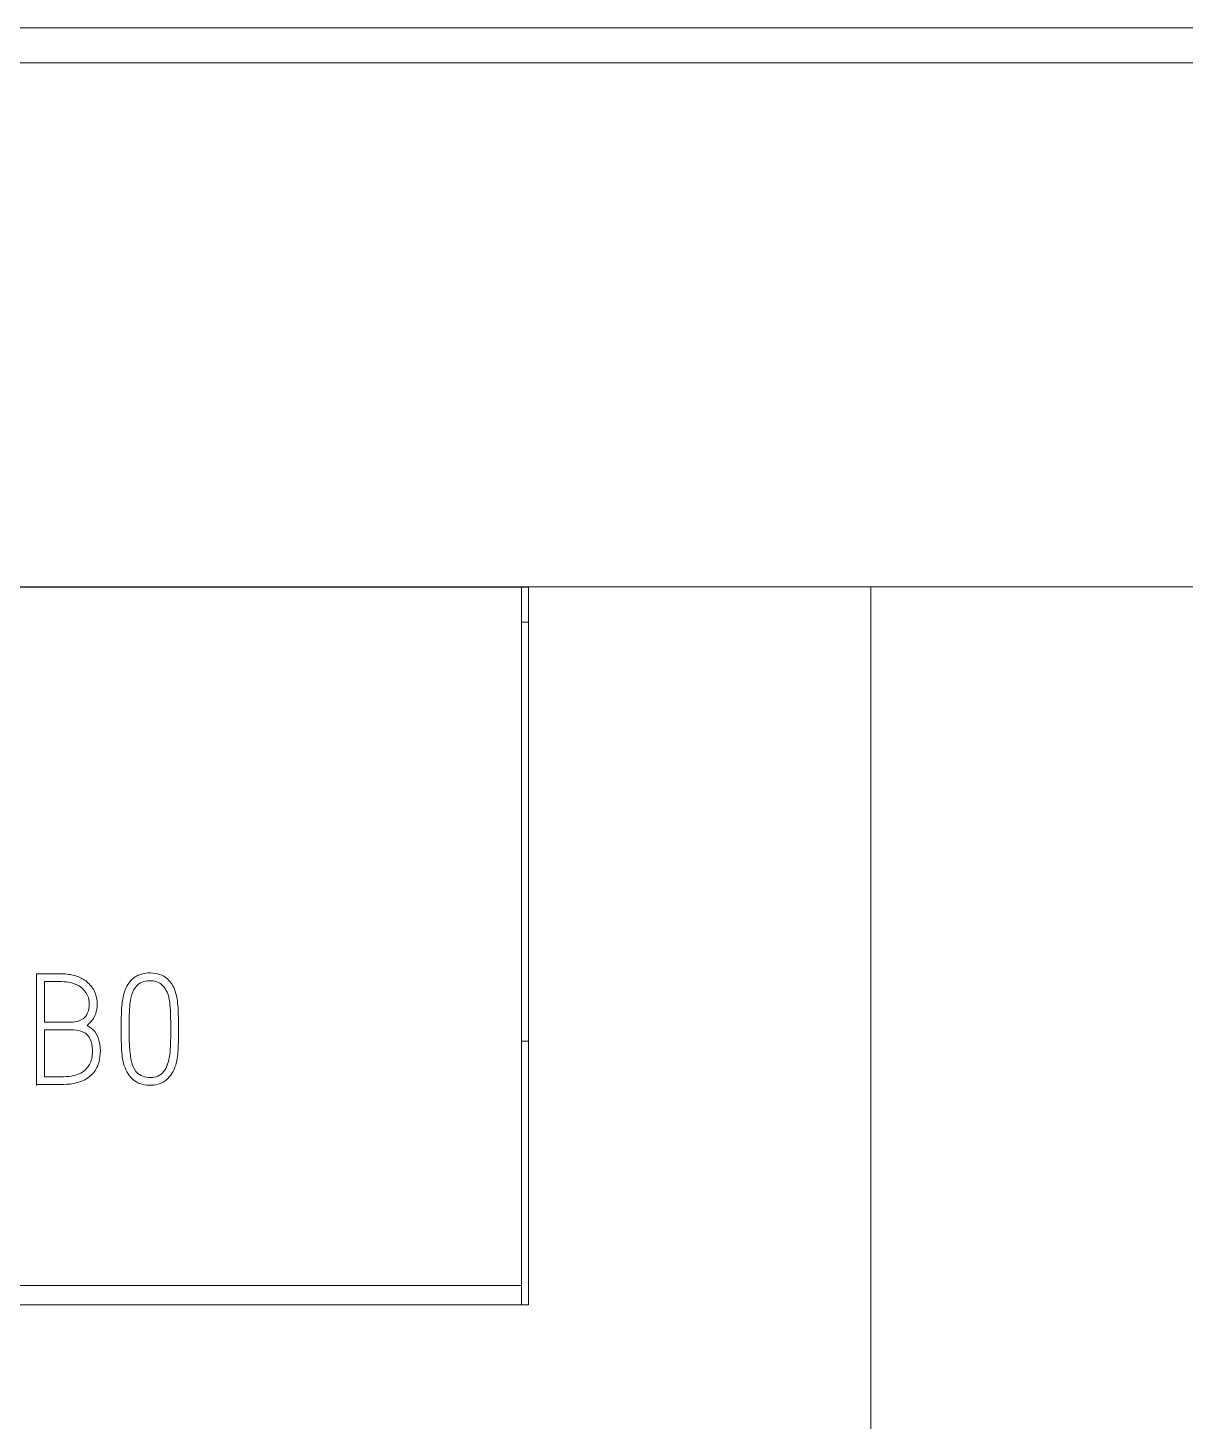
# Model space of a CAD drawing. Header units: millimetres. Extents: x 1359 to 3577, y 1336 to 3557.
# Drawn here: x 2564.3 to 2580.87, y 3041.61 to 3061.56 of the extents above; entities that cross this region are included whole.
import ezdxf

# ---------------------------------------------------------------- set-up
doc = ezdxf.new("R2010")
doc.units = ezdxf.units.MM
doc.set_wipeout_variables(frame=1)
doc.layers.add('000-PI-Oprema', color=30, linetype='Continuous', lineweight=5)
doc.layers.add('002-PI-Kabelska kanalica', color=150, linetype='Continuous')

msp = doc.modelspace()

# ---------------------------------------------------------------- linework, layer by layer
at = {"layer": '002-PI-Kabelska kanalica', "color": 0, "linetype": 'ByBlock', "lineweight": 0}
for p, q in [((2909.771, 3061.556), (2531.571, 3061.556)), ((2909.771, 3061.056), (2531.571, 3061.056))]:
    msp.add_line(p, q, dxfattribs=at)

# ---------------------------------------------------------------- wipeouts: each hides what was drawn before it
msp.add_wipeout([(2541.571, 3053.556), (2576.371, 3053.556), (2576.371, 2906.55), (2541.571, 2906.55)])

# ---------------------------------------------------------------- next in the draw order: linework, layer by layer
at = {"color": 0, "linetype": 'ByBlock', "lineweight": 0, "ltscale": 0.25}
msp.add_lwpolyline([(2541.571, 3053.556), (2576.371, 3053.556), (2576.371, 2906.55), (2541.571, 2906.55), (2541.571, 3053.556)], dxfattribs=at)
at = {"layer": '000-PI-Oprema', "color": 0, "linetype": 'ByBlock', "lineweight": 0}
for p, q in [((2571.371, 3053.55), (2546.571, 3053.55)), ((2571.371, 3053.55), (2571.471, 3053.55)), ((2571.371, 3053.55), (2571.371, 3043.556)), ((2576.371, 3053.556), (2571.471, 3053.556)), ((2581.271, 3053.556), (2576.371, 3053.556)), ((2571.471, 3053.05), (2571.371, 3053.05)), ((2564.429, 3046.431), (2564.429, 3048.016)), ((2564.542, 3047.323), (2564.542, 3047.904)), ((2565.297, 3047.572), (2565.297, 3047.584)), ((2564.542, 3046.541), (2564.542, 3047.213)), ((2565.64, 3047.261), (2565.64, 3047.249)), ((2566.459, 3047.23), (2566.459, 3047.243)), ((2565.341, 3046.906), (2565.341, 3046.918)), ((2571.371, 3047.05), (2571.471, 3047.05)), ((2564.429, 3046.431), (2564.429, 3046.418)), ((2571.371, 3043.556), (2546.571, 3043.556)), ((2571.371, 3043.275), (2571.371, 3043.556)), ((2571.471, 3043.275), (2546.471, 3043.275))]:
    msp.add_line(p, q, dxfattribs=at)
for points, knots in [([(2571.471, 3053.556), (2571.471, 3051.964), (2571.471, 3048.538), (2571.471, 3045.11), (2571.471, 3043.275)], [0, 0, 0, 0, 0.464934, 1, 1, 1, 1]), ([(2576.371, 2914.556), (2576.371, 2915.409), (2576.371, 2917.074), (2576.371, 2919.407), (2576.371, 2921.523), (2576.371, 2924.292), (2576.371, 2928.193), (2576.371, 2934.106), (2576.371, 2943.566), (2576.371, 2956.677), (2576.371, 2973.907), (2576.371, 2992.549), (2576.371, 3009.598), (2576.371, 3024.795), (2576.371, 3035.147), (2576.371, 3043.489), (2576.371, 3048.516), (2576.371, 3051.964), (2576.371, 3053.556)], [0, 0, 0, 0, 0.018357, 0.035822, 0.050221, 0.063898, 0.09543, 0.134182, 0.191169, 0.299064, 0.416456, 0.562341, 0.701008, 0.784589, 0.890964, 0.925157, 0.965428, 1, 1, 1, 1]), ([(2576.371, 3053.556), (2576.371, 3052.471), (2576.371, 3048.866), (2576.371, 3044.884), (2576.371, 3041.987), (2576.371, 3041.612)], [0, 0, 0, 0, 0.272684, 0.906013, 1, 1, 1, 1]), ([(2564.429, 3048.016), (2564.488, 3048.016), (2564.606, 3048.015), (2564.794, 3048.02), (2564.978, 3048), (2565.139, 3047.92), (2565.248, 3047.803), (2565.3, 3047.655), (2565.298, 3047.514), (2565.253, 3047.377), (2565.193, 3047.31), (2565.15, 3047.276)], [0, 0, 0, 0, 0.121643, 0.243286, 0.387149, 0.495953, 0.606289, 0.707943, 0.813996, 0.893419, 1, 1, 1, 1]), ([(2564.542, 3047.904), (2564.582, 3047.904), (2564.663, 3047.903), (2564.793, 3047.906), (2564.929, 3047.893), (2565.064, 3047.834), (2565.165, 3047.725), (2565.191, 3047.584), (2565.17, 3047.46), (2565.086, 3047.346), (2564.942, 3047.317), (2564.789, 3047.324), (2564.659, 3047.322), (2564.574, 3047.323), (2564.542, 3047.323)], [0, 0, 0, 0, 0.075119, 0.150238, 0.243458, 0.327043, 0.420084, 0.508122, 0.586774, 0.652623, 0.758792, 0.840224, 0.940646, 1, 1, 1, 1]), ([(2566.126, 3048.021), (2566.169, 3048.014), (2566.274, 3047.981), (2566.394, 3047.847), (2566.45, 3047.639), (2566.46, 3047.406), (2566.459, 3047.151), (2566.458, 3046.897), (2566.419, 3046.64), (2566.247, 3046.427), (2566.012, 3046.407), (2565.802, 3046.478), (2565.674, 3046.665), (2565.64, 3046.92), (2565.641, 3047.175), (2565.639, 3047.429), (2565.653, 3047.663), (2565.713, 3047.847), (2565.829, 3047.982), (2565.976, 3048.031), (2566.084, 3048.029), (2566.126, 3048.021)], [0, 0, 0, 0, 0.03125, 0.078125, 0.125, 0.1875, 0.25, 0.3125, 0.375, 0.4375, 0.5, 0.53125, 0.59375, 0.65625, 0.71875, 0.78125, 0.84375, 0.890625, 0.921875, 0.96875, 1, 1, 1, 1]), ([(2565.914, 3047.885), (2565.945, 3047.902), (2566.033, 3047.921), (2566.182, 3047.91), (2566.311, 3047.768), (2566.348, 3047.538), (2566.348, 3047.258), (2566.35, 3046.977), (2566.323, 3046.733), (2566.211, 3046.532), (2566.006, 3046.52), (2565.804, 3046.617), (2565.763, 3046.854), (2565.752, 3047.086), (2565.754, 3047.3), (2565.755, 3047.492), (2565.772, 3047.667), (2565.818, 3047.804), (2565.884, 3047.868), (2565.914, 3047.885)], [0, 0, 0, 0, 0.03125, 0.078125, 0.125, 0.1875, 0.28125, 0.375, 0.4375, 0.5, 0.5625, 0.59375, 0.6875, 0.75, 0.8125, 0.875, 0.921875, 0.96875, 1, 1, 1, 1]), ([(2565.15, 3047.276), (2565.195, 3047.253), (2565.272, 3047.193), (2565.339, 3047.041), (2565.345, 3046.878), (2565.319, 3046.705), (2565.227, 3046.562), (2565.076, 3046.472), (2564.91, 3046.431), (2564.731, 3046.431), (2564.572, 3046.431), (2564.471, 3046.431), (2564.429, 3046.431)], [0, 0, 0, 0, 0.087245, 0.182386, 0.294261, 0.388065, 0.503014, 0.594491, 0.706423, 0.813857, 0.922444, 1, 1, 1, 1]), ([(2564.542, 3047.213), (2564.585, 3047.213), (2564.685, 3047.213), (2564.814, 3047.212), (2564.945, 3047.214), (2565.067, 3047.207), (2565.197, 3047.121), (2565.232, 3046.962), (2565.23, 3046.795), (2565.137, 3046.615), (2564.951, 3046.546), (2564.778, 3046.54), (2564.649, 3046.541), (2564.571, 3046.541), (2564.542, 3046.541)], [0, 0, 0, 0, 0.07271, 0.168911, 0.218691, 0.29369, 0.373088, 0.460898, 0.555952, 0.657986, 0.781995, 0.867536, 0.95134, 1, 1, 1, 1])]:
    msp.add_open_spline(points, degree=3, knots=knots, dxfattribs=at)

doc.saveas('drawing.dxf')
